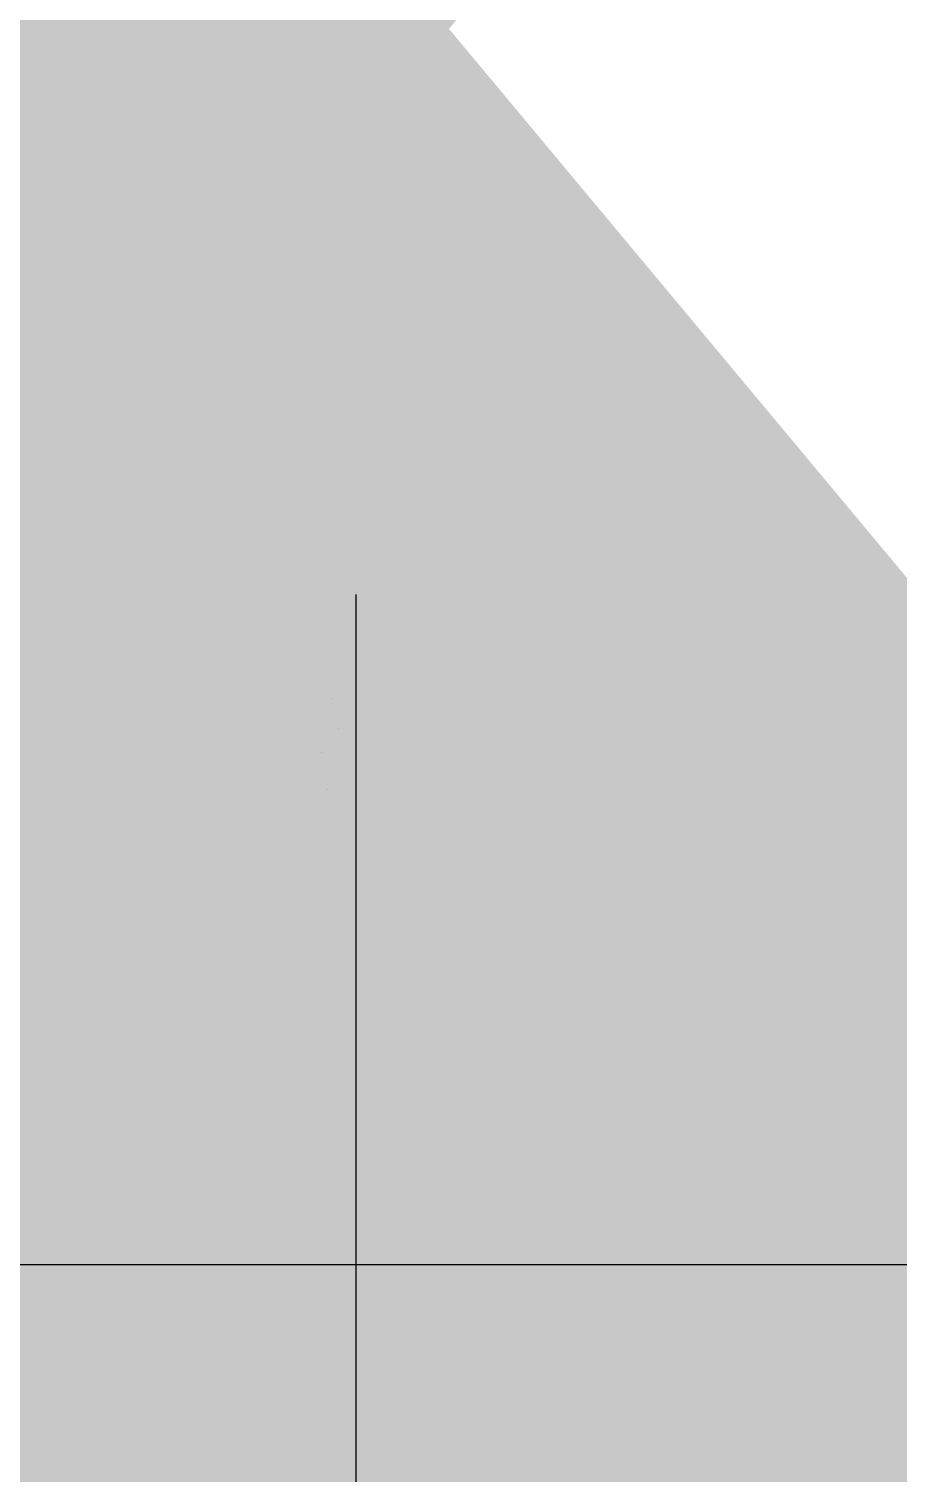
# Model space of a CAD drawing. Extents: x -5280327 to 29700, y -3925683 to 5564800.
# Drawn here: x 17688 to 20400, y 10197 to 14703 of the extents above; entities that cross this region are included whole.
import ezdxf

# ---------------------------------------------------------------- set-up
doc = ezdxf.new("R2010")
doc.units = 0
doc.linetypes.add('6', pattern=[2640.874023, 1320.437012, -1320.437012])
doc.layers.get('0').update_dxf_attribs({"linetype": 'CONTINUOUS'})
doc.layers.add('MARCO', color=7, linetype='CONTINUOUS')

msp = doc.modelspace()

# ---------------------------------------------------------------- linework, layer by layer
at = {"color": 7, "linetype": '6', "const_width": 10343.1}
for points in [[(0, 29405.6), (24528.3, 0)], [(0, 0), (24528.3, 29405.6)], [(0, 29405.6), (24528.3, 0)], [(0, 0), (24528.3, 29405.6)]]:
    msp.add_lwpolyline(points, dxfattribs=at)
at = {"layer": 'Cuadricula Coordenadas', "color": 7}
for points in [[(18708.8, 389.8), (18708.8, 12938.4)], [(15472.2, 10848.1), (24151.2, 10848.1)]]:
    msp.add_lwpolyline(points, dxfattribs=at)
at = {"layer": 'Cuadricula Coordenadas', "color": 7, "const_width": 0.00153}
for points in [[(18669.6, 12599.2), (18591.3, 12613), (18591.3, 12664), (18600.5, 12662.4), (18600.5, 12620.7), (18624.5, 12616.5), (18624.5, 12655.5), (18633.7, 12653.9), (18633.7, 12614.9), (18660.4, 12610.2), (18660.4, 12653.4), (18669.6, 12651.8), (18669.6, 12599.2)], [(18631, 12520.2), (18631, 12520.2), (18622.3, 12522), (18614.9, 12524.2), (18608.6, 12526.7), (18608.6, 12526.7), (18603.4, 12529.6), (18599.1, 12532.9), (18595.6, 12536.6), (18595.6, 12536.6), (18593, 12540.8), (18591.5, 12545.3), (18591, 12550.2), (18591, 12550.2), (18591.3, 12553.8), (18592.1, 12557), (18593.5, 12559.7), (18593.5, 12559.7), (18595.5, 12562.1), (18597.9, 12564), (18600.8, 12565.5), (18600.8, 12565.5), (18604.3, 12566.6), (18608.1, 12567.4), (18612.5, 12567.8), (18612.5, 12567.8), (18617.6, 12567.8), (18623.8, 12567.2), (18631, 12566.1), (18631, 12566.1), (18639.6, 12564.3), (18647, 12562.2), (18653.3, 12559.7), (18653.3, 12559.7), (18658.5, 12556.8), (18662.8, 12553.5), (18666.3, 12549.7), (18666.3, 12549.7), (18668.9, 12545.6), (18670.5, 12541.1), (18671, 12536.1), (18671, 12536.1), (18670.1, 12530), (18667.4, 12525.1), (18662.8, 12521.5), (18662.8, 12521.5), (18655, 12519), (18644.3, 12518.6), (18631, 12520.2)], [(18631, 12529.1), (18642.4, 12527.5), (18651, 12527.4), (18656.7, 12528.6), (18656.7, 12528.6), (18660.2, 12530.9), (18662.4, 12533.9), (18663.1, 12537.5), (18663.1, 12537.5), (18662.3, 12541.4), (18660.2, 12545.1), (18656.6, 12548.7), (18656.6, 12548.7), (18651, 12551.9), (18642.4, 12554.8), (18631, 12557.3), (18631, 12557.3), (18619.6, 12558.8), (18611, 12559), (18605.3, 12557.7), (18605.3, 12557.7), (18601.8, 12555.4), (18599.7, 12552.4), (18598.9, 12548.7), (18598.9, 12548.7), (18599.6, 12544.9), (18601.4, 12541.4), (18604.6, 12538.2), (18604.6, 12538.2), (18610.7, 12534.6), (18619.5, 12531.6), (18631, 12529.1)], [(18669.6, 12486.3), (18650.9, 12489.6), (18650.9, 12459.1), (18642.1, 12460.6), (18591.3, 12501.7), (18591.3, 12508.8), (18642.1, 12499.9), (18642.1, 12509.4), (18650.9, 12507.8), (18650.9, 12498.3), (18669.6, 12495), (18669.6, 12486.3)], [(18606.7, 12497.4), (18642.1, 12469.1), (18642.1, 12491.2)], [(18660.4, 12450.9), (18669.6, 12449.3), (18669.6, 12402.7), (18669.6, 12402.7), (18667.3, 12403.2), (18665.1, 12403.9), (18663, 12404.9), (18663, 12404.9), (18659.4, 12406.9), (18656, 12409.5), (18652.5, 12412.4), (18652.5, 12412.4), (18648.9, 12416.1), (18645, 12420.5), (18640.7, 12425.9), (18640.7, 12425.9), (18634.2, 12433.8), (18628.6, 12440), (18624.1, 12444.3), (18624.1, 12444.3), (18620.1, 12447.3), (18616.2, 12449.3), (18612.5, 12450.4), (18612.5, 12450.4), (18608.9, 12450.6), (18605.7, 12450), (18602.9, 12448.4), (18602.9, 12448.4), (18600.7, 12446.1), (18599.4, 12443.1), (18598.9, 12439.5), (18598.9, 12439.5), (18599.4, 12435.5), (18600.8, 12432), (18603.1, 12428.8), (18603.1, 12428.8), (18606.2, 12426.1), (18610.1, 12424.2), (18614.7, 12422.9), (18613.6, 12414.2), (18613.6, 12414.2), (18606.8, 12416.6), (18601.2, 12419.9), (18596.8, 12424.1), (18596.8, 12424.1), (18593.6, 12429.1), (18591.6, 12434.7), (18591, 12441.1), (18591, 12441.1), (18591.7, 12447.3), (18593.8, 12452.3), (18597.2, 12456.1), (18597.2, 12456.1), (18601.7, 12458.6), (18606.9, 12459.6), (18612.7, 12459.2), (18612.7, 12459.2), (18615.8, 12458.5), (18618.9, 12457.4), (18622, 12455.9), (18622, 12455.9), (18625.1, 12453.9), (18628.2, 12451.5), (18631.5, 12448.5), (18631.5, 12448.5), (18635.3, 12444.5), (18639.9, 12439.3), (18645.3, 12432.7), (18645.3, 12432.7), (18649.6, 12427.3), (18652.9, 12423.4), (18655.2, 12420.9), (18655.2, 12420.9), (18656.9, 12419.2), (18658.6, 12417.7), (18660.4, 12416.4), (18660.4, 12450.9)], [(18651.5, 12326.2), (18650.7, 12334.6), (18650.7, 12334.6), (18654.6, 12334.9), (18657.8, 12335.7), (18660.1, 12337), (18660.1, 12337), (18661.8, 12338.9), (18662.7, 12341.3), (18663.1, 12344.1), (18663.1, 12344.1), (18662.8, 12346.7), (18662.2, 12349.2), (18661, 12351.5), (18661, 12351.5), (18659.5, 12353.6), (18657.7, 12355.6), (18655.6, 12357.4), (18655.6, 12357.4), (18653.1, 12359), (18650, 12360.7), (18646.4, 12362.2), (18646.4, 12362.2), (18642.6, 12363.6), (18638.7, 12364.7), (18634.7, 12365.6), (18634.7, 12365.6), (18634.2, 12365.7), (18633.5, 12365.8), (18632.8, 12365.9), (18632.8, 12365.9), (18635.6, 12363.4), (18638.1, 12360.6), (18640.2, 12357.5), (18640.2, 12357.5), (18641.8, 12354.1), (18642.8, 12350.7), (18643.1, 12347.2), (18643.1, 12347.2), (18642.3, 12341.8), (18639.9, 12337.3), (18636, 12333.7), (18636, 12333.7), (18630.8, 12331.2), (18624.6, 12330.3), (18617.4, 12330.9), (18617.4, 12330.9), (18610, 12332.9), (18603.6, 12336.1), (18598.2, 12340.6), (18598.2, 12340.6), (18594.2, 12345.9), (18591.8, 12351.6), (18591, 12357.7), (18591, 12357.7), (18591.4, 12362.1), (18592.8, 12366), (18595.1, 12369.6), (18595.1, 12369.6), (18598.2, 12372.5), (18602.1, 12374.7), (18606.8, 12376.2), (18606.8, 12376.2), (18612.7, 12376.8), (18620, 12376.5), (18628.9, 12375.2), (18628.9, 12375.2), (18638.2, 12373.3), (18646.2, 12370.9), (18652.8, 12368.1), (18652.8, 12368.1), (18658.2, 12364.8), (18662.7, 12361.1), (18666.3, 12357), (18666.3, 12357), (18668.9, 12352.4), (18670.5, 12347.6), (18671, 12342.6), (18671, 12342.6), (18670.4, 12337.5), (18668.7, 12333.3), (18665.9, 12329.9), (18665.9, 12329.9), (18662, 12327.6), (18657.2, 12326.3), (18651.5, 12326.2)], [(18617, 12367.7), (18611.8, 12368.2), (18607.4, 12367.6), (18603.8, 12366.1), (18603.8, 12366.1), (18601.1, 12363.7), (18599.5, 12360.8), (18598.9, 12357.4), (18598.9, 12357.4), (18599.5, 12353.6), (18601.3, 12349.9), (18604.2, 12346.4), (18604.2, 12346.4), (18608, 12343.3), (18612.5, 12341.1), (18617.8, 12339.7), (18617.8, 12339.7), (18622.4, 12339.4), (18626.5, 12340), (18629.9, 12341.6), (18629.9, 12341.6), (18632.5, 12344.1), (18634.1, 12347.2), (18634.6, 12350.8), (18634.6, 12350.8), (18634.1, 12354.7), (18632.5, 12358.3), (18629.9, 12361.6), (18629.9, 12361.6), (18626.4, 12364.3), (18622.1, 12366.4), (18617, 12367.7)], [(18601.6, 12279.5), (18592.3, 12281.1), (18592.3, 12326.8), (18599.8, 12325.4), (18599.8, 12325.4), (18605.7, 12319.9), (18612.7, 12314.2), (18621, 12308.4), (18621, 12308.4), (18629.8, 12302.7), (18638.9, 12297.7), (18648.1, 12293.4), (18648.1, 12293.4), (18654.9, 12290.6), (18662, 12288.3), (18669.6, 12286.2), (18669.6, 12277.3), (18669.6, 12277.3), (18663, 12278.9), (18655.6, 12281.3), (18647.3, 12284.6), (18647.3, 12284.6), (18638.7, 12288.5), (18630.3, 12292.9), (18622.1, 12298), (18622.1, 12298), (18614.4, 12303.3), (18607.5, 12308.7), (18601.6, 12314), (18601.6, 12279.5)], [(18660.4, 12259.3), (18669.6, 12257.6), (18669.6, 12211), (18669.6, 12211), (18667.3, 12211.5), (18665.1, 12212.2), (18663, 12213.2), (18663, 12213.2), (18659.4, 12215.3), (18656, 12217.8), (18652.5, 12220.8), (18652.5, 12220.8), (18648.9, 12224.4), (18645, 12228.9), (18640.7, 12234.2), (18640.7, 12234.2), (18634.2, 12242.1), (18628.6, 12248.3), (18624.1, 12252.6), (18624.1, 12252.6), (18620.1, 12255.6), (18616.2, 12257.6), (18612.5, 12258.7), (18612.5, 12258.7), (18608.9, 12258.9), (18605.7, 12258.3), (18602.9, 12256.7), (18602.9, 12256.7), (18600.7, 12254.4), (18599.4, 12251.4), (18598.9, 12247.8), (18598.9, 12247.8), (18599.4, 12243.9), (18600.8, 12240.3), (18603.1, 12237.1), (18603.1, 12237.1), (18606.2, 12234.4), (18610.1, 12232.5), (18614.7, 12231.3), (18613.6, 12222.5), (18613.6, 12222.5), (18606.8, 12224.9), (18601.2, 12228.2), (18596.8, 12232.4), (18596.8, 12232.4), (18593.6, 12237.4), (18591.6, 12243.1), (18591, 12249.4), (18591, 12249.4), (18591.7, 12255.6), (18593.8, 12260.6), (18597.2, 12264.4), (18597.2, 12264.4), (18601.7, 12266.9), (18606.9, 12267.9), (18612.7, 12267.6), (18612.7, 12267.6), (18615.8, 12266.8), (18618.9, 12265.7), (18622, 12264.2), (18622, 12264.2), (18625.1, 12262.3), (18628.2, 12259.8), (18631.5, 12256.8), (18631.5, 12256.8), (18635.3, 12252.8), (18639.9, 12247.6), (18645.3, 12241), (18645.3, 12241), (18649.6, 12235.7), (18652.9, 12231.7), (18655.2, 12229.3), (18655.2, 12229.3), (18656.9, 12227.6), (18658.6, 12226), (18660.4, 12224.7), (18660.4, 12259.3)]]:
    msp.add_lwpolyline(points, dxfattribs=at)
at = {"layer": 'MARCO', "color": 7, "const_width": 55.4}
msp.add_lwpolyline([(24151.2, 12938.4), (15472.2, 12938.4), (15472.2, 389.8), (24151.2, 389.8), (24151.2, 12938.4)], dxfattribs=at)

doc.saveas('drawing.dxf')
